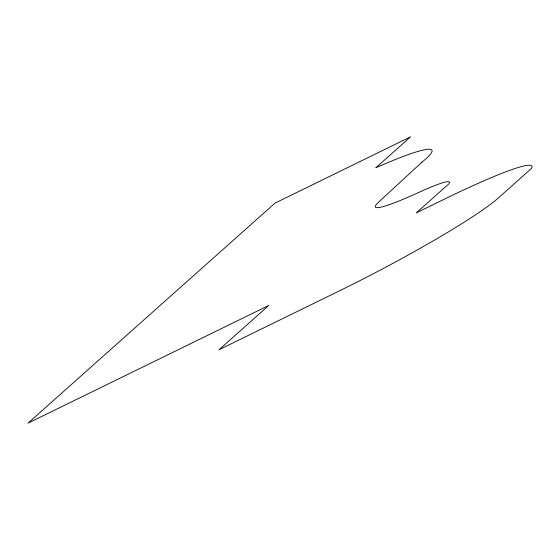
<?xml version="1.0" encoding="UTF-8"?>
<svg xmlns="http://www.w3.org/2000/svg" width="560" height="560" viewBox="0 0 560 560"><rect width="100%" height="100%" fill="white"/><g stroke="black" fill="none" stroke-linecap="round" stroke-linejoin="round"><path stroke-width="0.84" d="M421.988 162.113L378.56 202.167A99.26 8.827 -27.9 0 0 420.014 191.842A70.504 6.265 -27.9 0 1 448.483 184.205L416.255 212.919L443.24 199.724A140.987 12.53 -27.9 0 1 531.37 168.532L497.329 198.856A143.346 12.74 -27.9 0 1 336.133 292.481L219.093 349.713L268.8 305.431L28 423.171L275.016 203.105L410.564 136.829L375.844 167.762A156.282 13.895 -27.9 0 1 421.988 162.113"/></g></svg>
